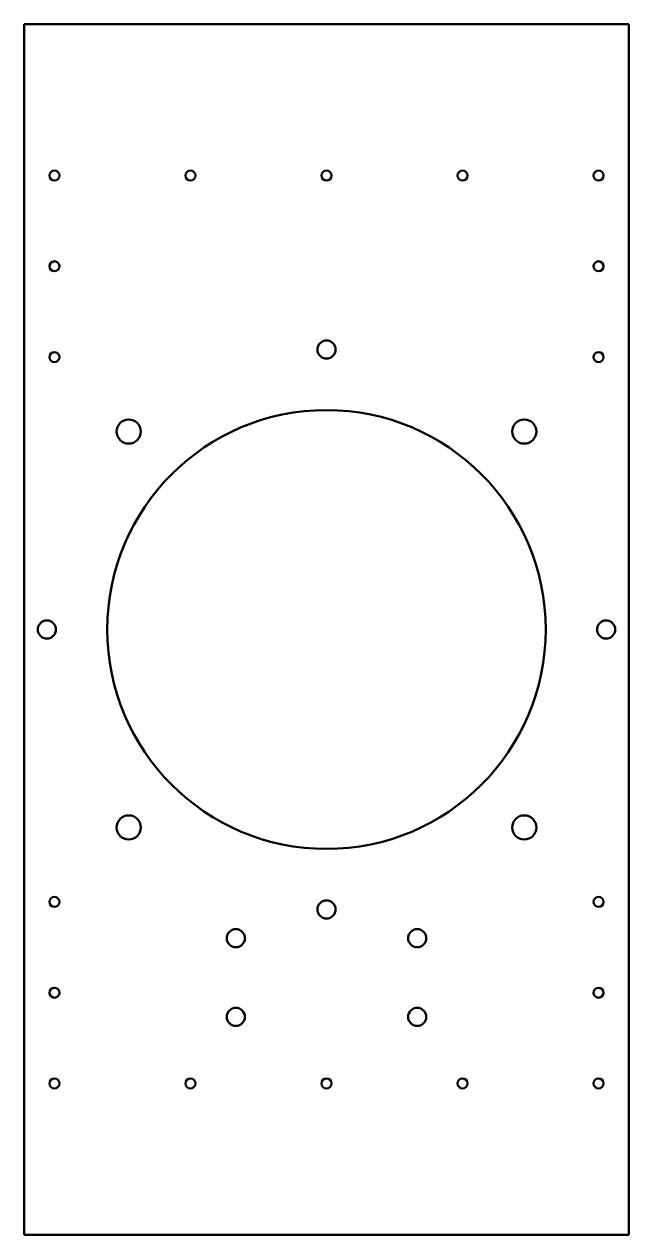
# Model space of a CAD drawing. Header units: millimetres. Extents: x 197 to 397, y 10 to 410.
import ezdxf

# ---------------------------------------------------------------- set-up
doc = ezdxf.new("R2010")
doc.units = ezdxf.units.MM
doc.layers.add('Visible (ISO)', color=7, linetype='Continuous', lineweight=50)

msp = doc.modelspace()

# ---------------------------------------------------------------- linework, layer by layer
at = {"layer": 'Visible (ISO)'}
for p, q in [((197, 410), (397, 410)), ((197, 410), (197, 10)), ((397, 10), (397, 410)), ((397, 10), (197, 10))]:
    msp.add_line(p, q, dxfattribs=at)
for centre, radius in [((207, 360), 1.65), ((252, 360), 1.65), ((297, 360), 1.65), ((342, 360), 1.65), ((387, 360), 1.65), ((207, 330), 1.65), ((387, 330), 1.65), ((297, 302.5), 3), ((207, 300), 1.65), ((387, 300), 1.65), ((297, 210), 72.5), ((231.59, 275.41), 4), ((362.41, 275.41), 4), ((204.5, 210), 3), ((389.5, 210), 3), ((231.59, 144.59), 4), ((362.41, 144.59), 4), ((207, 120), 1.65), ((297, 117.5), 3), ((387, 120), 1.65), ((267, 108), 3), ((327, 108), 3), ((207, 90), 1.65), ((387, 90), 1.65), ((267, 82), 3), ((327, 82), 3), ((207, 60), 1.65), ((252, 60), 1.65), ((297, 60), 1.65), ((342, 60), 1.65), ((387, 60), 1.65)]:
    msp.add_circle(centre, radius, dxfattribs=at)

doc.saveas('drawing.dxf')
